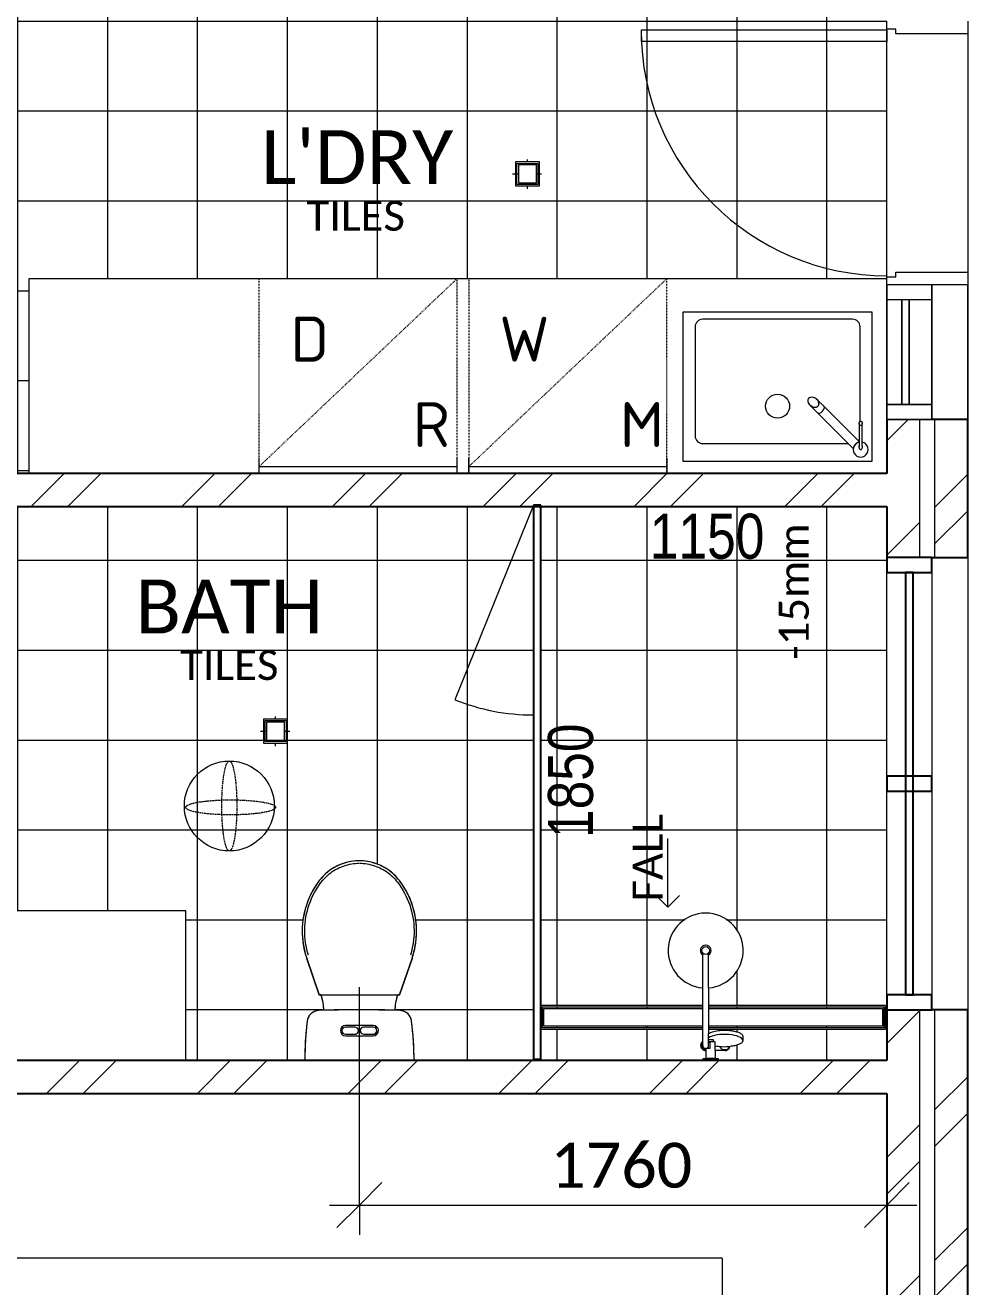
# Model space of a CAD drawing. Header units: millimetres. Extents: x 21880 to 46126, y 2095 to 35083.
# Drawn here: x 36840 to 39985, y 11624 to 15836 of the extents above; entities that cross this region are included whole.
import ezdxf

# ---------------------------------------------------------------- set-up
doc = ezdxf.new("R2010")
doc.units = ezdxf.units.MM
doc.linetypes.add('Dash 2_5mm', pattern=[5, 2.5, -2.5])
doc.linetypes.add('Overhead', pattern=[3.96875, 2.38125, -1.5875])
for name, color, linetype, lineweight in [('A-ANNO-DIMS', 211, 'Continuous', 9), ('A-ANNO-DIMS-100', 211, 'Continuous', 9), ('A-ANNO-NOTE', 131, 'Continuous', 9), ('A-AREA-IDEN', 2, 'Continuous', 9), ('A-DETL', 90, 'Continuous', 9), ('A-DETL-THIN', 151, 'Continuous', 9), ('A-DOOR', 31, 'Continuous', 9), ('A-DOOR-FRAM', 31, 'Continuous', 18), ('A-DOOR-OPNG', 31, 'Continuous', 9), ('A-FLOR', 192, 'Continuous', 9), ('A-FLOR-OVHD', 1, 'Overhead', 9), ('A-FLOR-PATT', 8, 'Continuous', 9), ('A-GENM', 13, 'Continuous', 9), ('A-GLAZ', 151, 'Continuous', 9), ('A-WALL', 113, 'Continuous', 9), ('A-WALL-PATT', 111, 'Continuous', 25), ('G-ANNO-TEXT', 231, 'Continuous', 9), ('P-SANR-FIXT', 6, 'Continuous', 9)]:
    doc.layers.add(name, color=color, linetype=linetype, lineweight=lineweight)
doc.styles.add('Arial Narrow', font='ARIALN.TTF', dxfattribs={"height": 150})
doc.styles.add('Calibri', font='calibri.ttf', dxfattribs={"height": 100})
doc.styles.add('Calibri Light', font='calibril.ttf', dxfattribs={"height": 100})
doc.styles.add('Calibri_1', font='calibri.ttf', dxfattribs={"height": 150})
doc.styles.add('Calibri_3', font='calibri.ttf', dxfattribs={"height": 180})
doc.styles.add('ISOCPEUR', font='ISOCPEUR.ttf', dxfattribs={"height": 150})
doc.dimstyles.new('1_5mm_Calibri_Orange', dxfattribs={"dimscale": 304.8, "dimtxt": 176.602264, "dimasz": 0.492126, "dimexe": 0.328084, "dimexo": 0.0625, "dimgap": 0, "dimtad": 1, "dimdec": 0, "dimzin": 0, "dimdsep": 46, "dimtxsty": 'Calibri_1', "dimblk1": 'OBLIQUE', "dimblk2": 'OBLIQUE', "dimsah": 1, "dimcen": 0.09, "dimdle": 0.328084, "dimazin": 0, "dimtfac": 1, "dimtdec": 4, "dimtix": 1, "dimtmove": 0, "dimatfit": 3, "dimfxl": 0.984252, "dimfxlon": 1, "dimtvp": 1, "dimtfill": 1, "dimtolj": 1, "dimtzin": 0, "dimarcsym": 2})
pattern_1 = [(45, (0, 0), (-251.4472, 251.4472), []), (45, (0, 381), (-251.4472, 251.4472), [])]

# ---------------------------------------------------------------- blocks, each defined once
blk = doc.blocks.new('Single - Timber Frame  - 950x2100 EXTERIOR-2625504-1_ LOWER GROUND FLOOR')
at = {"layer": 'A-DOOR'}
for p, q in [((410, 955), (372, 955)), ((372, 135), (372, 955)), ((410, 135), (410, 955)), ((410, 135), (372, 135))]:
    blk.add_line(p, q, dxfattribs=at)
at = {"layer": 'A-DOOR-FRAM'}
for p, q in [((-440, 135), (-413, 135)), ((-413, 135), (-413, 105)), ((413, 135), (440, 135)), ((413, 105), (413, 135)), ((-413, 105), (-398, 105)), ((-398, 105), (-398, -135)), ((398, 105), (413, 105)), ((398, -135), (398, 105)), ((-440, -135), (-440, -15)), ((-398, -135), (-440, -135)), ((440, -135), (398, -135))]:
    blk.add_line(p, q, dxfattribs=at)
at = {"layer": 'A-DOOR-OPNG'}
blk.add_arc((410, 135), 820, 90, 180, dxfattribs=at)
blk = doc.blocks.new('Laundry Sink - Laundry Sink-1633200-1_ LOWER GROUND FLOOR')
at = {"layer": 'P-SANR-FIXT'}
for p, q in [((-315, 0), (-315, 500)), ((-315, 500), (315, 500)), ((250, 475), (-250, 475)), ((315, 500), (315, 0)), ((-275, 450), (-275, 85)), ((275, 133.4), (275, 450)), ((108.9, 187.1), (133.7, 162.3)), ((154.9, 183.5), (130.1, 208.3)), ((272.8, 65.6), (154.9, 183.5)), ((133.7, 162.3), (252.5, 43.5)), ((272.3, 127.2), (272.3, 50.7)), ((282.3, 50.7), (282.3, 127.2)), ((275, 120.5), (275, 121.9)), ((-250, 60), (236, 60)), ((315, 0), (-315, 0))]:
    blk.add_line(p, q, dxfattribs=at)
at = {"layer": 'P-SANR-FIXT', "flags": 128}
for points in [[(133.9, 183.3), (131.4, 181.4), (128.3, 180.2), (124.9, 179.8), (121.2, 180.2), (117.5, 181.3), (113.9, 183.2), (110.4, 185.6), (107.4, 188.7), (105, 192.1), (103.1, 195.7), (102, 199.5), (101.6, 203.1), (102, 206.5), (103.2, 209.6), (105.1, 212.1)], [(105.1, 212.1), (107.6, 214), (110.6, 215.2), (114.1, 215.6), (117.7, 215.2), (121.5, 214.1), (125.1, 212.2), (128.5, 209.8), (131.5, 206.7), (134, 203.3), (135.9, 199.7), (137, 195.9), (137.4, 192.3), (137, 188.9), (135.8, 185.8), (133.9, 183.3)], [(277.3, 119.7), (276.3, 119.8), (275.3, 120.3), (274.5, 121), (273.7, 121.9), (273.1, 123), (272.6, 124.3), (272.4, 125.7), (272.3, 127.2), (272.4, 128.7), (272.6, 130.1), (273.1, 131.4), (273.7, 132.5), (274.5, 133.4), (275.3, 134.1), (276.3, 134.6), (277.3, 134.7)], [(277.3, 134.7), (278.2, 134.6), (279.2, 134.1), (280, 133.4), (280.8, 132.5), (281.4, 131.4), (281.9, 130.1), (282.2, 128.7), (282.3, 127.2), (282.2, 125.7), (281.9, 124.3), (281.4, 123), (280.8, 121.9), (280, 121), (279.2, 120.3), (278.2, 119.8), (277.3, 119.7)], [(275.1, 40.1), (274.4, 41), (273.8, 42.2), (273.3, 43.6), (272.8, 45.2), (272.5, 47), (272.3, 48.8), (272.3, 50.7), (272.3, 52.6)], [(282.2, 52.7), (282.3, 50.9), (282.2, 49), (282, 47.1), (281.7, 45.3), (281.3, 43.7), (280.7, 42.2), (280.1, 41), (279.4, 40.1)]]:
    blk.add_lwpolyline(points, dxfattribs=at)
at = {"layer": 'P-SANR-FIXT'}
blk.add_circle((0, 184.6), 40, dxfattribs=at)
for centre, start, end in [((-250, 450), 90, 180), ((250, 450), 0, 90), ((-250, 85), 180, 270), ((277.3, 39.9), 100.2758, 225), ((277.3, 39.9), 160.8363, 165), ((277.3, 39.9), 160.8363, 165), ((277.3, 39.9), 146.2555, 150), ((277.3, 39.9), 146.2555, 150), ((277.3, 39.9), 225, 45), ((277.3, 39.9), 120, 123.6301), ((277.3, 39.9), 120, 123.6301), ((277.3, 39.9), 105, 109.0546), ((277.3, 39.9), 105, 109.0546), ((250, 85), 321.0646, 344.2972), ((277.3, 39.9), 45, 79.6909), ((277.3, 39.9), 175.5013, 180), ((277.3, 39.9), 175.5013, 180), ((277.3, 39.9), 190.3506, 195), ((277.3, 39.9), 190.3506, 195), ((277.3, 39.9), 205.7523, 210), ((277.3, 39.9), 205.7523, 210)]:
    blk.add_arc(centre, 25, start, end, dxfattribs=at)
for centre, major_axis, ratio, start_param, end_param in [((144.3, 172.9), (10.6, 10.6), 0.481984, 4.712389, 6.283185), ((144.3, 172.9), (10.6, 10.6), 0.481984, 4.712389, 6.283185), ((144.3, 172.9), (10.6, 10.6), 0.481984, 3.141593, 4.712389), ((144.3, 172.9), (10.6, 10.6), 0.481984, 3.141593, 4.712389), ((277.3, 42), (-5, 0), 0.422618, 1.127318, 1.570796), ((277.3, 42), (5, 0), 0.422618, 4.712389, 5.155867)]:
    blk.add_ellipse(centre, major_axis=major_axis, ratio=ratio, start_param=start_param, end_param=end_param, dxfattribs=at)
for points, knots in [([(254.1, 49.4), (254, 49.2), (253.9, 48.9), (253.7, 48.4), (253.4, 47.4), (253, 46.2), (252.8, 45.2), (252.7, 44.5), (252.6, 44.2), (252.6, 44.1)], [0.2222222, 0.2222222, 0.2222222, 0.2222222, 0.2361111, 0.25, 0.2777778, 0.3333333, 0.3888889, 0.4166667, 0.4444444, 0.4444444, 0.4444444, 0.4444444]), ([(272.9, 64.5), (272.8, 64.5), (272.6, 64.5), (272, 64.4), (271, 64.2), (269.8, 63.8), (268.8, 63.5), (268.3, 63.3), (268, 63.1), (267.8, 63.1)], [0.5700411, 0.5700411, 0.5700411, 0.5700411, 0.5833333, 0.6111111, 0.6666667, 0.7222222, 0.75, 0.7638889, 0.7777778, 0.7777778, 0.7777778, 0.7777778])]:
    blk.add_open_spline(points, degree=3, knots=knots, dxfattribs=at)
for points in [[(259.6, 57.6), (259.2, 57.2), (258.8, 56.8), (258.4, 56.3)], [(260.9, 58.9), (260.5, 58.5), (260, 58.1), (259.6, 57.6)]]:
    blk.add_open_spline(points, degree=3, dxfattribs=at)
blk = doc.blocks.new('Washing Machine - 660 mmx660 mm - Private-1633201-1_ LOWER GROUND FLOOR')
at = {"layer": 'P-SANR-FIXT'}
for p, q in [((10, 330), (33.3, 330)), ((33.3, 330), (61.1, 330)), ((33.3, 330), (33.3, -330)), ((33.3, -330), (10, -330)), ((61.1, -330), (33.3, -330))]:
    blk.add_line(p, q, dxfattribs=at)
blk = doc.blocks.new('2 panel 1 mullion - AF0615-1979268-1_ LOWER GROUND FLOOR')
at = {"layer": 'A-GLAZ', "lineweight": 25}
for p, q in [((-705, 15), (-755, 15)), ((-755, 15), (-755, -135)), ((-705, -135), (-705, 15)), ((25, 15), (-25, 15)), ((-25, 15), (-25, -135)), ((25, -135), (25, 15)), ((755, 15), (705, 15)), ((705, 15), (705, -135)), ((755, -135), (755, 15)), ((705, -47.5), (-705, -47.5)), ((-705, -47.5), (-705, -72.5)), ((-705, -72.5), (705, -72.5)), ((705, -72.5), (705, -47.5)), ((-755, -135), (-705, -135)), ((-25, -135), (25, -135)), ((705, -135), (755, -135))]:
    blk.add_line(p, q, dxfattribs=at)
at = {"layer": 'A-GLAZ'}
for p, q in [((-705, 15), (-25, 15)), ((25, 15), (705, 15)), ((-25, -135), (-705, -135)), ((705, -135), (25, -135))]:
    blk.add_line(p, q, dxfattribs=at)
blk = doc.blocks.new('Vanity_Optional_Plinth - Standard Depth-1633724-1_ LOWER GROUND FLOOR')
at = {"layer": 'P-SANR-FIXT'}
for p, q in [((-696.2, 202.1), (-696.2, -297.9)), ((-696.2, -297.9), (803.8, -297.9))]:
    blk.add_line(p, q, dxfattribs=at)
blk.add_circle((53.8, -67.9), 25, dxfattribs=at)
blk = doc.blocks.new('Toilet _ Wall  Hosted 3-D_ - Type 1-2658576-1_ LOWER GROUND FLOOR')
at = {"layer": 'P-SANR-FIXT'}
for p, q in [((-8.8, 275), (-50.6, 396.4)), ((-50.6, 396.4), (-8.8, 275)), ((-8.8, 275), (-50.6, 396.4)), ((300.6, 396.4), (258.8, 275)), ((258.8, 275), (300.6, 396.4)), ((300.6, 396.4), (258.8, 275)), ((-3.5, 275), (-8.8, 275)), ((-3.5, 275), (0, 264.8)), ((253.2, 274), (-3.2, 274)), ((253.2, 274), (-3.2, 274)), ((-3.2, 274), (0, 264.8)), ((7.1, 275), (242.9, 275)), ((250, 264.8), (253.5, 275)), ((250, 264.8), (253.2, 274)), ((258.8, 275), (253.5, 275)), ((5.5, 232.2), (5.5, 223)), ((5.5, 232.2), (5.5, 222.7)), ((244.5, 223), (244.5, 232.2)), ((244.5, 222.7), (244.5, 232.2)), ((171.5, 172), (78.5, 172)), ((110, 167), (78.5, 167)), ((78.5, 143), (110, 143)), ((78.5, 138), (171.5, 138)), ((171.5, 167), (140, 167)), ((140, 143), (171.5, 143))]:
    blk.add_line(p, q, dxfattribs=at)
at = {"layer": 'P-SANR-FIXT', "flags": 128}
for points in [[(258.9, 655.7), (254.7, 661), (250.3, 666.1), (245.7, 671), (240.9, 675.7), (235.9, 680.3), (230.8, 684.6), (225.5, 688.7), (220, 692.6), (214.4, 696.3), (208.6, 699.8), (202.7, 703), (196.6, 706), (190.5, 708.7), (184.2, 711.2), (177.9, 713.5), (171.5, 715.5), (165, 717.2), (158.4, 718.7), (151.8, 719.9), (145.1, 720.8), (138.4, 721.5), (131.7, 721.9), (125, 722), (118.2, 721.9), (111.5, 721.5), (104.8, 720.8), (98.1, 719.8), (91.5, 718.6), (85, 717.2), (78.5, 715.4), (72, 713.4), (65.7, 711.2), (59.4, 708.7), (53.3, 706), (47.2, 703), (41.3, 699.7), (35.6, 696.3), (29.9, 692.6), (24.5, 688.7), (19.1, 684.5), (14, 680.2), (9, 675.7), (4.2, 670.9), (-0.3, 666), (-4.7, 660.9), (-8.9, 655.7)], [(-2.3, 650.7), (1.7, 655.7), (5.9, 660.5), (10.3, 665.2), (14.8, 669.7), (19.5, 674), (24.4, 678.1), (29.5, 682.1), (34.7, 685.8), (40, 689.3), (45.5, 692.6), (51.1, 695.6), (56.9, 698.5), (62.7, 701.1), (68.7, 703.5), (74.7, 705.6), (80.8, 707.5), (87, 709.1), (93.3, 710.5), (99.5, 711.7), (105.9, 712.6), (112.3, 713.2), (118.6, 713.6), (122.9, 713.7)], [(125.8, 713.7), (131.4, 713.6), (137.8, 713.2), (144.2, 712.6), (150.5, 711.7), (156.8, 710.5), (163, 709.1), (169.2, 707.5), (175.3, 705.6), (181.4, 703.4), (187.3, 701.1), (193.2, 698.5), (198.9, 695.6), (204.5, 692.6), (210, 689.3), (215.3, 685.8), (220.6, 682), (225.6, 678.1), (230.5, 674), (235.2, 669.7), (239.8, 665.2), (244.1, 660.5), (248.3, 655.6), (252.3, 650.7)], [(-8.9, 655.7), (-15.4, 646.7), (-21.6, 637.5), (-27.5, 628), (-32.9, 618.3), (-38, 608.4), (-42.6, 598.2), (-46.9, 587.9), (-50.7, 577.5), (-54.1, 566.9), (-57.1, 556.2), (-59.6, 545.3), (-61.7, 534.4), (-63.4, 523.4), (-64.6, 512.3), (-65.4, 501.2), (-65.8, 490.1), (-65.7, 479), (-65.1, 467.9), (-64.1, 456.8), (-62.7, 445.7), (-60.8, 434.8), (-58.5, 423.9), (-55.8, 413.1), (-52.6, 402.4), (-50.6, 396.4)], [(-45.2, 406.6), (-48.2, 416.9), (-50.8, 427.4), (-53, 438), (-54.8, 448.6), (-56.1, 459.4), (-57, 470.1), (-57.4, 480.9), (-57.5, 491.7), (-57.1, 502.5), (-56.2, 513.3), (-55, 524), (-53.3, 534.7), (-51.2, 545.2), (-48.6, 555.7), (-45.7, 566.1), (-42.3, 576.4), (-38.5, 586.5), (-34.3, 596.5), (-29.8, 606.2), (-24.8, 615.8), (-19.5, 625.2), (-13.7, 634.4), (-7.7, 643.3), (-2.3, 650.7)], [(252.3, 650.7), (258.6, 641.9), (264.7, 633), (270.3, 623.8), (275.6, 614.4), (280.5, 604.7), (285, 594.9), (289.1, 584.9), (292.8, 574.8), (296.1, 564.5), (299, 554.1), (301.5, 543.6), (303.6, 533), (305.2, 522.3), (306.4, 511.6), (307.1, 500.8), (307.5, 490), (307.4, 479.2), (306.9, 468.4), (305.9, 457.7), (304.5, 447), (302.7, 436.3), (300.5, 425.8), (297.8, 415.3), (295.2, 406.6)], [(300.6, 396.4), (304, 406.9), (307, 417.7), (309.6, 428.5), (311.7, 439.4), (313.4, 450.4), (314.6, 461.5), (315.4, 472.6), (315.8, 483.7), (315.7, 494.9), (315.2, 506), (314.2, 517.1), (312.8, 528.1), (310.9, 539.1), (308.6, 550), (305.9, 560.8), (302.7, 571.4), (299.1, 582), (295.1, 592.3), (290.7, 602.6), (285.9, 612.6), (280.6, 622.4), (275, 632), (269, 641.4), (262.7, 650.6), (258.9, 655.7)], [(-8.8, 275), (-8.4, 275), (-7.2, 275), (-5.3, 275), (-2.8, 275), (0.2, 275), (3.6, 275), (7.1, 275)], [(242.9, 275), (246.4, 275), (249.8, 275), (252.8, 275), (255.3, 275), (257.2, 275), (258.4, 275), (258.8, 275)], [(-10, 222.4), (-11.7, 222.3), (-13.3, 222.2), (-14.9, 221.9), (-16.5, 221.7), (-18.1, 221.3), (-19.7, 220.9), (-21.3, 220.4), (-22.8, 219.9), (-24.4, 219.2), (-25.9, 218.6), (-27.3, 217.9), (-28.8, 217.1), (-30.2, 216.2), (-31.6, 215.3), (-32.9, 214.4), (-34.2, 213.4), (-35.4, 212.3), (-36.7, 211.2), (-37.8, 210.1), (-38.9, 208.9), (-40, 207.6), (-41, 206.4), (-42, 205), (-42.9, 203.7), (-43.8, 202.3), (-44.6, 200.8), (-45.3, 199.4), (-46, 197.9), (-46.7, 196.4), (-47.2, 194.8), (-47.7, 193.3), (-48.2, 191.7), (-48.5, 190.1), (-48.9, 188.5), (-49.1, 186.9), (-49.1, 186.6)], [(-10, 222.4), (-11.7, 222.3), (-13.3, 222.2), (-14.9, 221.9), (-16.5, 221.7), (-18.1, 221.3), (-19.7, 220.9), (-21.3, 220.4), (-22.8, 219.9), (-24.4, 219.2), (-25.9, 218.6), (-27.3, 217.9), (-28.8, 217.1), (-30.2, 216.2), (-31.6, 215.3), (-32.9, 214.4), (-34.2, 213.4), (-35.4, 212.3), (-36.7, 211.2), (-37.8, 210.1), (-38.9, 208.9), (-40, 207.6), (-41, 206.4), (-42, 205), (-42.9, 203.7), (-43.8, 202.3), (-44.6, 200.8), (-45.3, 199.4), (-46, 197.9), (-46.7, 196.4), (-47.2, 194.8), (-47.7, 193.3), (-48.2, 191.7), (-48.5, 190.1), (-48.9, 188.5), (-49.1, 186.9)], [(260, 222.4), (118.5, 225), (-10, 222.4)], [(121.6, 224.9), (118.5, 225), (-10, 222.4)], [(299.1, 186.6), (298.9, 188.3), (298.6, 189.9), (298.2, 191.5), (297.8, 193.1), (297.3, 194.6), (296.7, 196.2), (296.1, 197.7), (295.4, 199.2), (294.7, 200.6), (293.9, 202.1), (293.1, 203.5), (292.1, 204.8), (291.2, 206.2), (290.2, 207.5), (289.1, 208.7), (288, 209.9), (286.8, 211.1), (285.6, 212.2), (284.4, 213.2), (283.1, 214.2), (281.7, 215.2), (280.4, 216.1), (279, 217), (277.5, 217.7), (276.1, 218.5), (274.6, 219.2), (273.1, 219.8), (271.5, 220.3), (269.9, 220.8), (268.4, 221.2), (266.8, 221.6), (265.2, 221.9), (263.5, 222.1), (261.9, 222.3), (260.3, 222.4), (260, 222.4)], [(299.1, 186.6), (298.9, 188.3), (298.6, 189.9), (298.2, 191.5), (297.8, 193.1), (297.3, 194.6), (296.7, 196.2), (296.1, 197.7), (295.4, 199.2), (294.7, 200.6), (293.9, 202.1), (293.1, 203.5), (292.1, 204.8), (291.2, 206.2), (290.2, 207.5), (289.1, 208.7), (288, 209.9), (286.8, 211.1), (285.6, 212.2), (284.4, 213.2), (283.1, 214.2), (281.7, 215.2), (280.4, 216.1), (279, 217), (277.5, 217.7), (276.1, 218.5), (274.6, 219.2), (273.1, 219.8), (271.5, 220.3), (269.9, 220.8), (268.4, 221.2), (266.8, 221.6), (265.2, 221.9), (263.5, 222.1), (261.9, 222.3), (260.3, 222.4)], [(-49.1, 186.6), (-53.6, 145.3), (-56.4, 103.8), (-57.5, 62.2), (-57.5, 55)], [(-49.1, 186.6), (-53.6, 145.3), (-54.7, 128.1)], [(307.5, 55), (306.7, 96.6), (304.2, 138.1), (300, 179.5), (299.1, 186.6)], [(304.9, 126.7), (304.2, 138.1), (300, 179.5), (299.1, 186.6)], [(-55.6, 115.2), (-56.4, 103.8), (-57.5, 62.2), (-57.5, 55)], [(307.5, 55), (306.7, 96.6), (305.6, 113.8)]]:
    blk.add_lwpolyline(points, dxfattribs=at)
at = {"layer": 'P-SANR-FIXT'}
for centre, radius, start, end in [((125, 553.7), 168.3, 37.3018, 142.6982), ((212.5, 487), 278.3, 142.6982, 199.0186), ((212.5, 487), 278.3, 142.6982, 153.9623), ((37.5, 487), 278.3, 340.9814, 37.3018), ((37.5, 487), 278.3, 26.0377, 37.3018), ((212.5, 487), 278.3, 187.7545, 199.0186), ((37.5, 487), 278.3, 340.9814, 352.2455), ((-94.5, 232.2), 100, 360, 19.0186), ((-94.5, 232.2), 100, 360, 19.0186), ((344.5, 232.2), 100, 160.9814, 180), ((344.5, 232.2), 100, 160.9814, 180), ((-8.5, 181.5), 41, 92.186, 172.728), ((-8.5, 181.5), 41, 132.457, 134.7599), ((-8.5, 181.5), 41, 105.6119, 109.4086), ((125, -3315), 3540, 87.814, 92.186), ((258.5, 181.5), 41, 7.272, 87.814), ((258.5, 181.5), 41, 70.817, 74.3881), ((258.5, 181.5), 41, 47.543, 49.9332), ((982.5, 55), 1040, 172.728, 180), ((-8.5, 181.5), 41, 155.731, 159.3021), ((78.5, 155), 17, 90, 270), ((171.5, 155), 17, 270, 90), ((258.5, 181.5), 41, 20.6979, 24.4946), ((-732.5, 55), 1040, 0, 7.272), ((78.5, 155), 12, 90, 270), ((78.5, 155), 12, 90, 270), ((110, 155), 12, 270, 90), ((110, 155), 12, 270, 300), ((110, 155), 12, 330, 60), ((140, 155), 12, 90, 270), ((140, 155), 12, 150, 240), ((140, 155), 12, 105, 135), ((171.5, 155), 12, 270, 90), ((171.5, 155), 12, 270, 60)]:
    blk.add_arc(centre, radius, start, end, dxfattribs=at)
blk = doc.blocks.new('tile grate 80 - 1000x80-2561614-1_ LOWER GROUND FLOOR')
at = {"layer": 'P-SANR-FIXT'}
for p, q in [((-147.6, 40), (-147.6, 48.5)), ((-107.6, 40), (-187.6, 40)), ((-187.6, 40), (-187.6, -40)), ((-182.6, -35), (-182.6, 35)), ((-182.6, 35), (-112.6, 35)), ((-177.6, 30), (-177.6, -30)), ((-117.6, 30), (-177.6, 30)), ((-147.6, 30), (-147.6, 35)), ((-117.6, -30), (-117.6, 30)), ((-112.6, 35), (-112.6, -35)), ((-107.6, -40), (-107.6, 40)), ((-197.6, 0), (-187.6, 0)), ((-187.6, -40), (-107.6, -40)), ((-182.6, 0), (-177.6, 0)), ((-112.6, -35), (-182.6, -35)), ((-177.6, -30), (-117.6, -30)), ((-147.6, -35), (-147.6, -30)), ((-147.6, -50), (-147.6, -40)), ((-117.6, 0), (-112.6, 0)), ((-107.6, 0), (-99.9, 0))]:
    blk.add_line(p, q, dxfattribs=at)
blk = doc.blocks.new('HH Shower - Wincrest Shower-2658744-1_ LOWER GROUND FLOOR')
at = {"layer": 'A-GENM'}
for p, q in [((1849.5, 1150), (1200.4, 1412.2)), ((507.6, 701.3), (546.5, 740.2)), ((507.6, 701.3), (737.6, 701.3)), ((507.6, 701.3), (546.5, 662.5))]:
    blk.add_line(p, q, dxfattribs=at)
at = {"layer": 'A-GENM', "lineweight": 25}
for p, q in [((1850, 1150), (0, 1150)), ((0, 1150), (0, 1125)), ((1850, 1125), (1850, 1150)), ((0, 1125), (1850, 1125))]:
    blk.add_line(p, q, dxfattribs=at)
at = {"layer": 'A-GENM'}
blk.add_arc((1849.5, 1150), 700, 158, 180, dxfattribs=at)
at = {"layer": 'P-SANR-FIXT'}
for p, q in [((0, 583.7), (3, 583.7)), ((0, 533.7), (0, 583.7)), ((3, 583.7), (3, 573.8)), ((3, 543.8), (3, 573.8)), ((3, 573.8), (29.2, 573.8)), ((29.2, 573.8), (29.2, 575.1)), ((29.2, 573.8), (35.5, 573.8)), ((35.5, 561.1), (35.5, 575.2)), ((57, 561.1), (35.5, 561.1)), ((46, 585), (59.4, 585)), ((46, 565), (85.6, 565)), ((57, 565), (57, 561.1)), ((58, 548.6), (58, 565)), ((58, 548.6), (65.4, 548.6)), ((58, 543.6), (58, 548.6)), ((59.4, 585), (238.4, 585)), ((65.4, 548.6), (65.4, 565)), ((238.4, 565), (85.6, 565)), ((238, 585), (354.7, 585)), ((238, 565), (354.7, 565)), ((3, 533.7), (0, 533.7)), ((3, 543.6), (3, 533.7)), ((29.2, 543.6), (3, 543.6)), ((29.2, 543.6), (58, 543.6)), ((29.2, 510.3), (29.2, 543.6)), ((32.3, 513.3), (32.3, 508.7)), ((76.6, 451), (62.6, 451))]:
    blk.add_line(p, q, dxfattribs=at)
blk.add_circle((363, 575), 13, dxfattribs=at)
for centre, radius, start, end in [((363, 575), 125, 0, 175.4114), ((46, 575), 16.8, 88.058, 179.712), ((46, 575), 16.8, 36.6564, 88.058), ((363, 575), 17.8, 214.1289, 145.8711), ((46, 575), 14, 45.5847, 185.1225), ((46.3, 575.2), 10.7, 66.4572, 180), ((46, 575), 9.98, 90, 270), ((363, 575), 125, 184.5886, 0), ((46.1, 510.6), 16.8, 181.2565, 234.054), ((49.5, 512.6), 17.2, 112.1575, 177.8425), ((49.5, 509.4), 17.2, 182.1575, 236.0752), ((46.8, 513.1), 19.3, 236.4856, 248.8521), ((49.5, 509.4), 17.2, 236.0752, 247.5923)]:
    blk.add_arc(centre, radius, start, end, dxfattribs=at)
for start_param, end_param in [(3.141593, 5.833726), (0.993413, 1.867195)]:
    blk.add_ellipse((62.6, 511), major_axis=(0, 60), ratio=0.34202, start_param=start_param, end_param=end_param, dxfattribs=at)
for points, knots in [([(85.6, 565), (86.8, 563.3), (88.9, 559.5), (92.8, 549.5), (95.5, 536.6), (96.9, 522.2), (97.2, 514.8), (97.2, 511)], [-1, -1, -1, -1, -0.833333, -0.666667, -0.333333, -0.166667, 0, 0, 0, 0]), ([(97.2, 511), (97.2, 506.7), (96.9, 498.2), (95.3, 484.5), (92.9, 473.6), (90.1, 465.5), (87.8, 460.4), (85.2, 456.2), (82.4, 453.2), (79.6, 451.4), (77.6, 451), (76.6, 451)], [-1, -1, -1, -1, -0.863636, -0.727273, -0.545455, -0.454545, -0.363636, -0.272727, -0.181818, -0.090909, 0, 0, 0, 0]), ([(62.6, 451), (61.6, 451), (59.6, 451.4), (56.8, 453.2), (53.2, 457.1), (49, 464.8), (45.8, 475.5), (43.9, 485.5), (43.2, 490.7), (42.9, 493.5)], [-1, -1, -1, -1, -0.888889, -0.777778, -0.666667, -0.444444, -0.222222, -0.111111, 0, 0, 0, 0])]:
    blk.add_open_spline(points, degree=3, knots=knots, dxfattribs=at)
blk = doc.blocks.new('tile grate - 1000x80-2571074-1_ LOWER GROUND FLOOR')
at = {"layer": 'P-SANR-FIXT'}
for p, q in [((-187.6, 575), (-187.6, 35)), ((-182.6, 35), (-182.6, 570)), ((-182.6, 570), (-112.6, 570)), ((-177.6, 565), (-117.6, 565)), ((-177.6, 35), (-177.6, 565)), ((-117.6, 565), (-117.6, 35)), ((-112.6, 570), (-112.6, 35)), ((-107.6, 35), (-107.6, 575)), ((-187.6, 15), (-187.6, -575)), ((-182.6, -570), (-182.6, 15)), ((-177.6, -565), (-177.6, 15)), ((-117.6, 15), (-117.6, -565)), ((-112.6, 15), (-112.6, -570)), ((-107.6, -575), (-107.6, 15)), ((-187.6, -575), (-107.6, -575)), ((-112.6, -570), (-182.6, -570)), ((-117.6, -565), (-177.6, -565))]:
    blk.add_line(p, q, dxfattribs=at)
blk = doc.blocks.new('FIXED MOULDING ON AND OFF - A1204-2341869-1_ LOWER GROUND FLOOR')
at = {"layer": 'A-DETL-THIN'}
for p, q in [((-225, 135), (-225, -135)), ((-225, 135), (-225, -135)), ((225, 135), (-225, 135)), ((-225, 135), (225, 135)), ((225, 135), (225, -135)), ((225, 135), (225, -135)), ((225, 15), (-225, 15)), ((-225, 15), (225, 15)), ((-225, 15), (-225, -135)), ((-225, 15), (-225, -135)), ((175, 15), (-175, 15)), ((-175, 15), (175, 15)), ((-175, 15), (-175, -135)), ((-175, 15), (-175, -135)), ((175, -135), (175, 15)), ((175, 15), (175, -135)), ((225, -135), (225, 15)), ((225, 15), (225, -135)), ((175, -60), (-175, -60)), ((-175, -60), (175, -60)), ((-175, -60), (-175, -85)), ((-175, -60), (-175, -85)), ((175, -85), (175, -60)), ((175, -60), (175, -85)), ((175, -85), (-175, -85)), ((-175, -85), (175, -85)), ((-225, -135), (225, -135)), ((225, -135), (-225, -135)), ((225, -135), (-225, -135)), ((-225, -135), (225, -135)), ((175, -135), (-175, -135)), ((-175, -135), (175, -135))]:
    blk.add_line(p, q, dxfattribs=at)
blk = doc.blocks.new('DIMBLOCK97-1_ LOWER GROUND FLOOR')
at = {"layer": 'A-ANNO-DIMS-100'}
for p, q in [((37954.9, 11897.3), (37954.9, 12624.8)), ((39714.9, 11897.3), (39714.9, 12197.3)), ((37954.9, 11897.3), (38029.9, 11972.3)), ((39714.9, 11897.3), (39789.9, 11972.3)), ((37854.9, 11897.3), (39814.9, 11897.3)), ((37954.9, 11897.3), (37879.9, 11822.3)), ((37954.9, 11897.3), (37954.9, 11797.3)), ((39714.9, 11897.3), (39639.9, 11822.3)), ((39714.9, 11897.3), (39714.9, 11797.3))]:
    blk.add_line(p, q, dxfattribs=at)
at = {"layer": 'A-ANNO-DIMS-100', "color": 0, "insert": (38591.8, 12105.2), "char_height": 150, "width": 583.656, "attachment_point": 1, "line_spacing_factor": 1.158048, "style": 'Calibri_1', "bg_fill": 3, "box_fill_scale": 1.25, "bg_fill_color": 9, "bg_fill_true_color": 13158600, "bg_fill_transparency": 0}
blk.add_mtext('1760', dxfattribs=at)
blk = doc.blocks.new('_Oblique')
at = {"color": 0, "linetype": 'ByBlock', "lineweight": -2}
blk.add_line((-0.5, -0.5), (0.5, 0.5), dxfattribs=at)

msp = doc.modelspace()

# ---------------------------------------------------------------- hatches: boundary and pattern name
at = {"layer": 'A-FLOR-PATT'}
h = msp.add_hatch(dxfattribs=at)
h.set_pattern_fill('FP_2', color=256, style=0, pattern_type=2)
h.set_pattern_definition([(0, (37714.95, 17649.46), (0, 300), []), (90, (37714.95, 17649.46), (-300, 2e-14), [])])
h.paths.add_polyline_path([(39095.6, 12379.5), (39714.9, 12379.5), (39714.9, 14229.5), (38560.4, 14229.5), (38560.4, 12563.9), (39100.4, 12564.8), (39100.4, 12622.3), (39069.3, 12628.9), (39040.9, 12643.1), (39016.9, 12664), (38999, 12690.3), (38988.3, 12720.2), (38985.5, 12751.9), (38990.9, 12783.3), (39003.9, 12812.3), (39023.8, 12837.1), (39049.4, 12856), (39078.9, 12867.9), (39110.4, 12871.9), (39142, 12867.9), (39171.5, 12856), (39197, 12837.1), (39217, 12812.3), (39230, 12783.3), (39235.3, 12751.9), (39232.6, 12720.2), (39221.9, 12690.3), (39204, 12664), (39180, 12643.1), (39151.6, 12628.9), (39120.4, 12622.3), (39120.4, 12563.9), (39710.4, 12563.9), (39710.4, 12483.9), (39120.4, 12483.9), (39120.4, 12469.5), (39126.2, 12472.8), (39142.6, 12478), (39163.3, 12480.7), (39185, 12480.7), (39199.9, 12479.1), (39214.1, 12476), (39225.1, 12471.6), (39232, 12466.4), (39234.4, 12460.6), (39234.1, 12445.6), (39232.1, 12440.7), (39224.9, 12435.4), (39213.7, 12431), (39199.4, 12427.8), (39191.3, 12425.7), (39185.8, 12417.3), (39179, 12413.7), (39175.2, 12413.2), (39141.8, 12413.2), (39142.6, 12386.9), (39151.7, 12386.9), (39151.7, 12383.9), (39101.7, 12383.9), (39101.7, 12386.9), (39111.7, 12386.9), (39111.7, 12413.2), (39110.4, 12413.2), (39100.4, 12416.6), (39097.1, 12419.8), (39094, 12426.7), (39094.3, 12434.2), (39095.6, 12437.7), (39100.4, 12443.4), (39100.4, 12483.9), (38560.4, 12483.9), (38560.4, 12383.9), (38535.4, 12383.9), (38535.4, 14229.5), (35875.4, 14229.5), (35875.4, 12879.5), (37375.4, 12879.5), (37375.4, 12379.5), (37772.4, 12379.5), (37776.1, 12461.7), (37782, 12514.2), (37789.2, 12530.4), (37802.6, 12542.1), (37820.1, 12546.9), (37835.4, 12547.2), (37834.7, 12564.8), (37834, 12573.2), (37826.4, 12599.5), (37821.2, 12599.5), (37776.9, 12731), (37766.7, 12774), (37765, 12803.2), (37765.2, 12832.7), (37769.5, 12863.2), (37775.4, 12888.3), (37790.3, 12928.4), (37795.3, 12938.4), (37824.6, 12983.8), (37853.1, 13012), (37883.9, 13030.1), (37896.1, 13035.4), (37919.6, 13042.1), (37939.6, 13045.4), (37954.9, 13046.3), (37982.1, 13043.9), (38008.8, 13037), (38021.4, 13032.6), (38053.3, 13014.2), (38063.1, 13006.8), (38073.6, 12996), (38091.6, 12975.6), (38119.1, 12929.8), (38132.2, 12895.1), (38136.6, 12882.1), (38141.9, 12855.4), (38145.2, 12827.8), (38144.1, 12788.3), (38141.7, 12767.9), (38126.9, 12710.2), (38088.3, 12599.5), (38083.1, 12598.5), (38079.8, 12588.8), (38075.9, 12573.2), (38074.5, 12547.2), (38094.4, 12545.7), (38109.7, 12540.5), (38122.9, 12527.8), (38129.1, 12511), (38135.9, 12428.2), (38137.4, 12379.5), (39095.2, 12379.5)])
h.paths.add_polyline_path([(38565.4, 12488.9), (39100.4, 12488.9), (39100.4, 12493.9), (38570.4, 12493.9), (38570.4, 12553.9), (39100.4, 12553.9), (39100.4, 12558.9), (38565.4, 12558.9), (38565.4, 12493.9)])
h.paths.add_polyline_path([(39700.4, 12488.9), (39705.4, 12488.9), (39705.4, 12558.9), (39120.4, 12558.9), (39120.4, 12553.9), (39700.4, 12553.9), (39700.4, 12493.9), (39120.4, 12493.9), (39120.4, 12488.9), (39410.5, 12488.9)])
h.paths.add_polyline_path([(37816.2, 12507.9), (37815.5, 12508.9), (37815.5, 12508.2)])
h.paths.add_polyline_path([(37819.3, 12511.1), (37819.8, 12511.9), (37819.3, 12511.4)])
h.paths.add_polyline_path([(37710.4, 13439.5), (37635.4, 13439.5), (37635.4, 13519.5), (37715.4, 13519.5), (37715.4, 13439.5)])
h.paths.add_polyline_path([(37645.4, 13444.5), (37710.4, 13444.5), (37710.4, 13514.5), (37640.4, 13514.5), (37640.4, 13444.5)])
h.paths.add_polyline_path([(37645.4, 13449.5), (37645.4, 13509.5), (37705.4, 13509.5), (37705.4, 13449.5)])
h.paths.add_polyline_path([(35875.4, 14339.5), (36851.9, 14339.5), (36851.9, 14989.5), (39714.9, 14989.5), (39714.9, 16049.5), (35875.4, 16049.5), (35875.4, 14439.5)])
h.paths.add_polyline_path([(38550.4, 15299.5), (38475.4, 15299.5), (38475.4, 15379.5), (38555.4, 15379.5), (38555.4, 15299.5)])
h.paths.add_polyline_path([(38545.4, 15304.5), (38550.4, 15304.5), (38550.4, 15374.5), (38480.4, 15374.5), (38480.4, 15304.5), (38485.4, 15304.5)])
h.paths.add_polyline_path([(38485.4, 15309.5), (38485.4, 15369.5), (38545.4, 15369.5), (38545.4, 15309.5)])
at = {"layer": 'A-WALL-PATT', "lineweight": 9}
h = msp.add_hatch(dxfattribs=at)
h.set_pattern_fill('FP_1', color=256, style=0, pattern_type=2)
h.set_pattern_definition(pattern_1)
h.paths.add_polyline_path([(39874.9, 9589.5), (39984.9, 9589.5), (39984.9, 12549.5), (39874.9, 12549.5), (39874.9, 9699.5)])
h.paths.add_polyline_path([(39874.9, 14059.5), (39984.9, 14059.5), (39984.9, 14519.5), (39874.9, 14519.5), (39874.9, 14114.2)])
h.paths.add_polyline_path([(39984.9, 15849.5), (39984.9, 16209.5), (39874.9, 16209.5), (39874.9, 15849.5)])
h = msp.add_hatch(dxfattribs=at)
h.set_pattern_fill('FP_1', color=256, style=0, pattern_type=2)
h.set_pattern_definition(pattern_1)
h.paths.add_polyline_path([(39714.9, 9749.5), (39824.9, 9749.5), (39824.9, 12549.5), (39714.9, 12549.5), (39714.9, 9823.6)])
h.paths.add_polyline_path([(39714.9, 14059.5), (39824.9, 14059.5), (39824.9, 14519.5), (39714.9, 14519.5), (39714.9, 14114.2)])
h.paths.add_polyline_path([(39714.9, 15849.5), (39824.9, 15849.5), (39824.9, 16049.5), (39714.9, 16049.5)])
h = msp.add_hatch(dxfattribs=at)
h.set_pattern_fill('FP_1', color=256, style=0, pattern_type=2)
h.set_pattern_definition(pattern_1)
h.paths.add_polyline_path([(39714.9, 14229.5), (39714.9, 14339.5), (35875.4, 14339.5), (35875.4, 14229.5), (39410.5, 14229.5)])
h = msp.add_hatch(dxfattribs=at)
h.set_pattern_fill('FP_1', color=256, style=0, pattern_type=2)
h.set_pattern_definition(pattern_1)
h.paths.add_polyline_path([(39714.9, 12269.5), (39714.9, 12379.5), (35875.4, 12379.5), (35875.4, 12269.5), (39410.5, 12269.5)])

# ---------------------------------------------------------------- linework, layer by layer
at = {"layer": 'A-DETL', "linetype": 'Dash 2_5mm'}
for p, q in [((37620.4, 14339.5), (37620.4, 14989.5)), ((38280.4, 14989.5), (37620.4, 14362.8)), ((38280.4, 14989.5), (38280.4, 14339.5)), ((38320.4, 14989.5), (38320.4, 14339.5)), ((38980.4, 14989.5), (38320.4, 14362.8)), ((38980.4, 14339.5), (38980.4, 14989.5))]:
    msp.add_line(p, q, dxfattribs=at)
at = {"layer": 'A-DETL-THIN'}
for q in [(35875.4, 11719.5), (39165.4, 10369.5)]:
    msp.add_line((39165.4, 11719.5), q, dxfattribs=at)
msp.add_circle((37520.9, 13229.5), 150, dxfattribs=at)
at = {"layer": 'A-FLOR'}
for p, q in [((39714.9, 14989.5), (36851.9, 14989.5)), ((36851.9, 14989.5), (36851.9, 14339.5))]:
    msp.add_line(p, q, dxfattribs=at)
at = {"layer": 'A-FLOR-OVHD'}
for centre, major_axis in [((37520.9, 13229.5), (0, 150)), ((37525.4, 13224.9), (150, 0))]:
    msp.add_ellipse(centre, major_axis=major_axis, ratio=0.166667, dxfattribs=at)
at = {"layer": 'A-WALL'}
for p, q in [((39714.9, 14996.5), (39714.9, 15822.5)), ((39984.9, 15807.5), (39984.9, 15011.5)), ((39984.9, 14969.5), (39984.9, 14519.5)), ((39824.9, 14059.5), (39824.9, 14519.5)), ((39874.9, 14059.5), (39874.9, 14519.5)), ((39984.9, 14059.5), (39984.9, 12549.5)), ((39824.9, 9749.5), (39824.9, 12549.5)), ((39874.9, 9699.5), (39874.9, 12549.5))]:
    msp.add_line(p, q, dxfattribs=at)
at = {"layer": 'A-WALL', "lineweight": 25}
for p, q in [((39714.9, 14519.5), (39714.9, 14339.5)), ((39984.9, 14519.5), (39864.9, 14519.5)), ((39984.9, 14059.5), (39984.9, 14519.5)), ((39714.9, 14339.5), (35875.4, 14339.5)), ((35875.4, 14229.5), (39714.9, 14229.5)), ((39714.9, 14229.5), (39714.9, 14059.5)), ((39864.9, 14059.5), (39984.9, 14059.5)), ((39714.9, 12549.5), (39714.9, 12379.5)), ((39984.9, 12549.5), (39864.9, 12549.5)), ((39984.9, 9589.5), (39984.9, 12549.5)), ((39714.9, 12379.5), (35875.4, 12379.5)), ((35875.4, 12269.5), (39714.9, 12269.5)), ((39714.9, 12269.5), (39714.9, 9859.5))]:
    msp.add_line(p, q, dxfattribs=at)

# ---------------------------------------------------------------- block references
at = {"layer": 'A-DETL-THIN', "rotation": 269.9999999999999}
msp.add_blockref('FIXED MOULDING ON AND OFF - A1204-2341869-1_ LOWER GROUND FLOOR', (39849.9, 14744.5), dxfattribs=at)
at = {"layer": 'A-DOOR', "rotation": 89.99999999999991}
msp.add_blockref('Single - Timber Frame  - 950x2100 EXTERIOR-2625504-1_ LOWER GROUND FLOOR', (39849.9, 15409.5), dxfattribs=at)
at = {"layer": 'A-GENM', "rotation": 90.00000000000034}
msp.add_blockref('HH Shower - Wincrest Shower-2658744-1_ LOWER GROUND FLOOR', (39685.4, 12383.9), dxfattribs=at)
at = {"layer": 'A-GLAZ', "rotation": 269.9999999999999}
msp.add_blockref('2 panel 1 mullion - AF0615-1979268-1_ LOWER GROUND FLOOR', (39849.9, 13304.5), dxfattribs=at)
at = {"layer": 'P-SANR-FIXT'}
for name, p in [('tile grate 80 - 1000x80-2561614-1_ LOWER GROUND FLOOR', (38663, 15339.5)), ('Laundry Sink - Laundry Sink-1633200-1_ LOWER GROUND FLOOR', (39350.4, 14379.5)), ('tile grate 80 - 1000x80-2561614-1_ LOWER GROUND FLOOR', (37823, 13479.5)), ('Toilet _ Wall  Hosted 3-D_ - Type 1-2658576-1_ LOWER GROUND FLOOR', (37829.9, 12324.5))]:
    msp.add_blockref(name, p, dxfattribs=at)
for name, p, rotation in [('Washing Machine - 660 mmx660 mm - Private-1633201-1_ LOWER GROUND FLOOR', (37950.4, 14329.5), 90.00000000000053), ('Washing Machine - 660 mmx660 mm - Private-1633201-1_ LOWER GROUND FLOOR', (38650.4, 14329.5), 90.00000000000053), ('Vanity_Optional_Plinth - Standard Depth-1633724-1_ LOWER GROUND FLOOR', (36679.2, 12581.5), 180), ('tile grate - 1000x80-2571074-1_ LOWER GROUND FLOOR', (39135.4, 12671.5), 90.00000000000034)]:
    msp.add_blockref(name, p, dxfattribs=dict(at, rotation=rotation))

# ---------------------------------------------------------------- texts
at = {"layer": 'A-ANNO-NOTE', "lineweight": 18, "insert": (38924.1, 14205.1), "char_height": 150, "width": 481.012, "attachment_point": 1, "style": 'Arial Narrow'}
msp.add_mtext('1150', dxfattribs=at)
at = {"layer": 'A-ANNO-NOTE', "lineweight": 18, "attachment_point": 1, "rotation": 90}
for s, insert, char_height, width, style in [('-15mm', (39354.5, 13718.1), 100, 553.164, 'Calibri'), ('1850', (38584.3, 13122.6), 150, 481.012, 'Arial Narrow'), ('FALL', (38866.9, 12910.6), 100, 360.759, 'Calibri')]:
    msp.add_mtext(s, dxfattribs=dict(at, insert=insert, char_height=char_height, width=width, style=style))
at = {"layer": 'A-AREA-IDEN', "attachment_point": 1}
for s, insert, char_height, width, style in [("L'DRY", (37626.4, 15485.4), 180, 777.637, 'Calibri_3'), ('TILES', (37778.4, 15250), 100, 408.861, 'Calibri Light'), ('BATH', (37207.4, 13985.5), 180, 769.62, 'Calibri_3'), ('TILES', (37356.4, 13750.1), 100, 408.861, 'Calibri Light')]:
    msp.add_mtext(s, dxfattribs=dict(at, insert=insert, char_height=char_height, width=width, style=style))
at = {"layer": 'G-ANNO-TEXT', "color": 7, "char_height": 150, "attachment_point": 1, "style": 'ISOCPEUR'}
for s, insert, width in [('D', (37724.7, 14863.1), 144.304), ('W', (38421.8, 14863.1), 200.422), ('R', (38133.5, 14578.1), 144.304), ('M', (38824.5, 14578.1), 160.338)]:
    msp.add_mtext(s, dxfattribs=dict(at, insert=insert, width=width))

# ---------------------------------------------------------------- next in the draw order: dimensions: what is measured, and where the dimension line sits
at = {"layer": 'A-ANNO-DIMS'}
dim = msp.add_linear_dim(base=(39714.9, 11897.3), p1=(37954.9, 12624.8), p2=(39714.9, 12197.3), dimstyle='1_5mm_Calibri_Orange', override={"dimpost": '<>', "dimfxl": 1811.177794}, dxfattribs=at)
dim.commit()
dim.dimension.update_dxf_attribs({"geometry": 'DIMBLOCK97-1_ LOWER GROUND FLOOR', "text_midpoint": (38834.9, 11974.1)})

doc.saveas('drawing.dxf')
